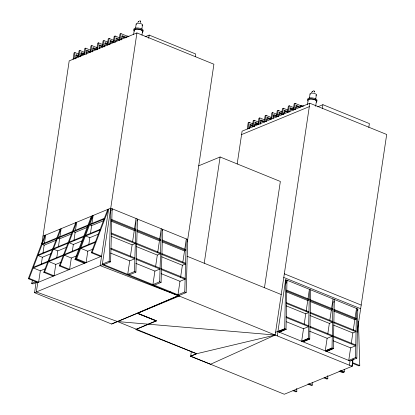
<?xml version="1.0" encoding="UTF-8"?>
<svg xmlns="http://www.w3.org/2000/svg" width="415" height="415" viewBox="0 0 415 415"><rect width="100%" height="100%" fill="white"/><g stroke="black" fill="none" stroke-linecap="round" stroke-linejoin="round"><path stroke-width="0.62" d="M286.532 283.279L286.988 280.208L286.018 329.349L279.228 332.15L278.045 331.678L284.706 328.815L285.681 279.679L357.813 309.004L356.838 358.145L350.047 360.946L349.409 365.226M310.716 289.857L309.746 338.998L302.955 341.799L301.772 341.327L308.433 338.464L309.408 289.322L307.94 299.142M334.319 299.454L333.349 348.59L326.558 351.396L325.376 350.924L332.036 348.061L333.012 298.919L331.544 308.739M355.665 345.783L333.484 336.762L333.598 336.005L355.78 345.021L355.665 345.783L350.613 347.869L348.74 360.412L355.531 357.611L356.501 308.47L355.033 318.289M109.176 261.268L110.738 208.2L187.715 239.497L186.153 292.565L179.363 295.366L102.386 264.07L109.176 261.268L110.577 261.834L112.133 208.766L111.853 210.638M134.776 258.784L110.852 249.057L110.976 248.243L134.901 257.969L134.776 258.784L129.724 260.869L127.706 274.362L134.501 271.56L136.058 218.492L134.476 229.09M129.107 274.932L135.897 272.131L137.458 219.063L137.178 220.936M159.962 269.024L136.177 259.354L136.296 258.535L160.086 268.209L159.962 269.024L154.914 271.109L152.896 284.607L159.687 281.801L161.243 228.738L159.661 239.331M154.297 285.172L161.087 282.371L162.644 229.303L162.457 230.553M185.033 279.217L161.362 269.594L161.487 268.775L185.157 278.403L185.033 279.217L179.98 281.303L177.968 294.795L184.758 291.994L186.314 238.926L184.732 249.524M36.255 281.297L34.549 292.705L102.282 264.749L352.045 366.3L352.724 361.999L352.045 366.3L284.311 394.25L190.677 356.179L191.434 351.116M33.293 267.95L33.397 267.26L48 261.237L47.896 261.927L33.293 267.95L40.317 270.808L45.572 268.64M38.154 255.567L38.258 254.877L52.861 248.855L52.757 249.545L38.154 255.567L42.34 257.269L51.102 253.653M41.863 243.781L69.196 60.881L136.929 32.93L213.907 64.226L187.347 241.966M56.409 240.15L44.146 245.208L42.449 244.523L42.553 243.833L57.156 237.805M107.464 211.323L107.75 209.43L91.258 252.735L92.12 252.377L101.566 256.216L37.755 282.548L36.349 291.963L117.461 321.552L196.611 353.73L275.176 335.045L309.823 103.226L386.692 134.481L357.128 332.27M44.514 237.318L44.799 235.409L28.308 278.709L37.755 282.548M40.317 270.808L38.616 282.195L29.175 278.356L28.308 278.709M41.246 264.609L42.34 257.269M43.01 252.792L44.146 245.208M44.436 243.257L45.66 235.051L29.175 278.356M73.082 59.278L74.026 52.949L74.928 52.575L78.814 54.158M73.984 58.909L74.928 52.575M75.489 58.868L76.132 54.578L78.477 55.532M76.059 58.302L76.251 57.037L78.471 56.118M78.103 57.208L79.047 50.879L79.95 50.506L84.39 52.311M79.006 56.834L79.95 50.506M48.757 261.569L48.861 260.879L63.537 254.826L63.433 255.516L48.757 261.569L55.781 264.428L61.067 262.244M80.51 56.798L81.153 52.503L84.084 53.696M80.894 56.009L81.039 55.06L83.389 54.09M66.608 247.257L57.804 250.888L53.618 249.187L53.722 248.497L68.397 242.443M83.794 54.858L84.738 48.529L85.64 48.156L90.636 50.189M84.691 54.49L85.64 48.156M71.349 233.982L59.61 238.827L57.913 238.137L58.017 237.447L72.692 231.394M86.201 54.448L86.844 50.158L90.361 51.59M60.076 230.289L60.263 229.028L43.777 272.328L53.219 276.167M55.781 264.428L54.08 275.809L44.638 271.97L43.777 272.328M56.798 257.616L57.804 250.888M58.474 246.406L59.61 238.827M59.9 236.877L61.124 228.67L44.638 271.97M90.024 52.29L90.968 45.956L91.871 45.588L97.421 47.844M90.921 51.917L91.871 45.588M92.431 51.88L93.074 47.585L97.177 49.255M76.63 255.822L71.318 258.016L64.294 255.158L64.398 254.468L79.156 248.378M96.685 49.535L97.634 43.207L98.531 42.833L102.977 44.644M97.587 49.167L98.531 42.833M69.155 242.775L69.258 242.085L84.017 235.995L83.913 236.685L69.155 242.775L73.341 244.477L82.196 240.825M99.185 48.514L99.735 44.836L102.671 46.029M87.539 227.301L75.146 232.416L73.45 231.726L73.554 231.036L88.312 224.951M75.613 223.877L75.8 222.616L59.314 265.916L68.755 269.755M102.126 47.294L103.07 40.961L103.973 40.592L107.859 42.169M71.318 258.016L69.616 269.397L60.175 265.559L59.314 265.916M72.246 251.817L73.341 244.477M73.917 240.627L75.146 232.416M75.437 230.465L76.661 222.258L60.175 265.559M103.024 46.921L103.973 40.592M104.502 46.267L104.642 45.318L107.48 44.151M104.533 46.885L105.177 42.589L107.521 43.544M107.293 45.162L108.237 38.828L109.14 38.46L114.141 40.488M108.196 44.789L109.14 38.46M109.705 44.753L110.343 40.457L113.279 41.65M109.939 44.026L110.079 43.077L112.75 41.972M80.78 248.357L80.883 247.667L95.481 241.639L95.377 242.329L80.78 248.357L87.804 251.21L93.059 249.042M113.228 42.714L114.172 36.38L115.074 36.012L119.52 37.817M114.13 42.34L115.074 36.012M98.588 234.06L89.827 237.676L85.64 235.974L85.744 235.284L100.342 229.256M115.635 42.304L116.278 38.009L119.209 39.202M103.309 220.796L91.627 225.615L89.936 224.925L90.039 224.235L104.642 218.212M91.041 218.695L91.419 216.168L74.933 259.468L84.375 263.307M119.074 40.302L120.018 33.968L120.921 33.599L128.785 36.795M87.804 251.21L86.102 262.596L76.656 258.758L74.933 259.468M88.82 244.404L89.827 237.676M90.496 233.194L91.627 225.615M91.917 223.664L93.147 215.458L76.656 258.758M119.977 39.928L120.921 33.599M121.481 39.892L122.124 35.597L126.819 37.506M126.886 37.028L127.032 36.079L128.909 36.312M133.578 34.653L134.232 30.279M135.549 28.225L136.167 24.075M102.282 264.749L136.929 32.93M141.857 29.091L142.48 24.936M141.961 35.161L142.521 31.41M148.705 38.247L149.177 35.083L195.626 53.966L195.247 56.497M130.414 256.247L132.12 244.824L135.134 243.584L135.254 242.765L111.329 233.038L111.21 233.858L135.134 243.584M132.613 241.556L134.258 230.532L135.477 230.029L135.596 229.21L111.677 219.483L111.552 220.303L135.477 230.029M155.604 266.487L157.311 255.069L160.32 253.824L160.444 253.01L136.654 243.335L136.53 244.155L160.32 253.824M157.705 252.413L159.448 240.773L160.662 240.269L160.787 239.455L136.997 229.78L136.877 230.6L160.662 240.269M170.083 292.321L170.181 291.641M180.577 277.313L182.382 265.258L185.391 264.018L185.51 263.198L161.84 253.575L161.72 254.395L185.391 264.018M182.776 262.607L184.514 250.966L185.733 250.463L185.858 249.643L162.187 240.02L162.063 240.84L185.733 250.463M34.549 292.705L111.526 324.001L179.254 296.051L179.363 295.366M204.227 263.229L220.106 156.979L280.348 181.469L264.469 287.72M237.178 164.018L242.085 131.176L309.823 103.226M247.247 129.049L248.191 122.716L249.093 122.347L253.077 123.966M248.149 128.676L249.093 122.347M249.56 128.598L250.198 124.308L252.932 125.418M249.809 127.903L250.001 126.637L252.776 125.491M252.268 126.974L253.212 120.646L254.115 120.272L258.67 122.124M253.171 126.606L254.115 120.272M254.571 126.087L254.784 124.661L257.731 123.447M254.582 126.528L255.22 122.233L258.504 123.566M257.959 124.63L258.903 118.296L259.806 117.927L264.36 119.779M258.856 124.256L259.806 117.927M260.272 124.178L260.911 119.888L264.739 121.445M264.189 122.057L265.133 115.728L266.036 115.354L271.161 117.44M265.086 121.683L266.036 115.354M266.503 121.611L267.141 117.315L270.969 118.872M270.85 119.307L271.799 112.979L272.702 112.605L277.251 114.457M271.752 118.934L272.702 112.605M273.257 118.244L273.807 114.566L276.54 115.676M276.291 117.061L277.236 110.732L278.138 110.359L282.122 111.983M277.194 116.693L278.138 110.359M278.605 116.615L279.243 112.32L281.977 113.435M281.458 114.929L282.408 108.6L283.305 108.227L287.86 110.079M282.361 114.556L283.305 108.227M283.616 114.099L283.829 112.672L287.03 111.355M283.772 114.483L284.415 110.188L287.694 111.521M287.393 112.481L288.337 106.152L289.239 105.778L293.794 107.63M288.295 112.107L289.239 105.778M289.706 112.034L290.35 107.739L293.628 109.072M293.239 110.068L294.188 103.74L295.086 103.366L302.535 106.396M294.142 109.695L295.086 103.366M295.553 109.622L296.196 105.327L300.569 107.106L300.782 105.68L303.915 106.064M307.453 104.544L308.106 100.165A4.186 1.593 8.5 0 1 312.889 99.227A4.186 1.593 8.5 0 1 316.23 101.696M309.424 98.116L310.041 93.961M277.277 335.901L285.681 279.679M315.644 99.574L316.355 94.828M315.649 106.302L316.396 101.302M322.356 108.481L322.927 104.684L369.376 123.566L368.805 127.364M308.573 326.636L286.153 317.522L286.267 316.759L308.682 325.874L308.573 326.636L303.521 328.721L301.643 341.265L308.433 338.464L309.616 338.931L302.955 341.799M304.185 324.265L305.751 313.802L308.76 312.562L308.874 311.8L286.454 302.685L286.34 303.448L308.76 312.562M306.146 311.167L307.733 300.517L308.952 300.014L309.066 299.251L286.646 290.137L286.537 290.899L308.952 300.014M332.171 336.233L309.881 327.17L309.995 326.408L332.285 335.47L332.171 336.233L327.124 338.318L325.246 350.862L332.036 348.061L333.219 348.527L326.558 351.396M327.788 333.862L329.349 323.399L332.358 322.159L332.472 321.397L310.181 312.334M329.743 320.759L331.336 310.109L332.555 309.611L332.669 308.848L310.379 299.786L310.264 300.548L332.555 309.611M333.862 302.519L334.044 301.295M351.277 343.413L352.843 332.949L355.852 331.71L355.966 330.947L333.785 321.931M353.238 330.314L354.83 319.664L356.044 319.161L356.158 318.398L333.976 309.382L333.862 310.14L356.044 319.161M357.523 310.913L357.813 309.004M352.045 366.3L353.134 359.011M36.37 282.537L32.977 283.938L31.644 283.398L32.531 280.301M92.286 215.816L75.795 259.116L85.236 262.954M92.12 252.377L108.611 209.077L100.16 265.626L179.254 296.051M311.302 92.467L312.905 91.186M137.723 22.311L139.03 21.295M138.75 21.492L138.325 21.813M312.625 91.378L312.199 91.699M111.651 324.048L178.357 295.708L137.583 313.247L156.497 320.935L136.374 329.24M279.228 332.15L285.888 329.287M86.061 52.99L89.049 51.756M92.338 50.397L95.3 49.172M99.133 47.595L102.012 46.402M115.811 40.712L118.607 39.56M121.185 38.491L124.479 37.132M145.105 36.764L149.177 35.083M260.407 122.342L262.799 121.351M266.684 119.753L269.641 118.529M273.459 116.957L275.762 116.003M278.392 114.919L281.795 113.513M290.116 110.079L292.912 108.927M295.485 107.869L298.229 106.733M241.577 134.585L309.31 106.634M317.693 106.842L322.927 104.684M198.671 165.824L220.106 156.979M42.999 236.151L110.738 208.2M42.449 244.523L57.052 238.495M57.913 238.137L72.589 232.084M73.45 231.726L88.208 225.641M89.936 224.925L104.539 218.902M53.618 249.187L68.293 243.133M85.64 235.974L100.243 229.946M64.294 255.158L79.052 249.067M31.644 283.398L36.167 281.526M103.786 264.635L110.577 261.834M137.386 313.335L156.071 320.769L135.736 329.515L196.611 353.73L190.469 356.272L210.555 364.261L275.176 335.045L117.461 321.552M190.677 356.179L196.611 353.73M275.596 332.228L284.706 328.815L286.034 329.344L284.706 328.815M296.725 388.419L296.824 391.527L295.957 391.885L293.006 390.681M312.21 382.661L312.288 385.146L311.421 385.499L307.883 384.062M327.731 375.627L327.824 378.734L326.958 379.087L324.011 377.889M344.232 369.449L344.305 371.933L342.583 372.644L339.039 371.202M358.436 321.309L359.769 365.548L358.908 365.906L352.413 363.265M80.754 55.247L83.856 54.334M255.126 124.666L256.984 124.116M351.256 360.35L352.849 360.92L351.251 360.282M137.526 313.273L156.497 320.935M295.838 105.924L299.666 107.475M121.813 36.209L125.916 37.879M289.992 108.336L293.82 109.892M115.961 38.621L119.484 40.053M284.057 110.784L287.886 112.341M110.032 41.069L113.549 42.501M278.89 112.916L282.169 114.25M104.86 43.202L107.796 44.395M273.454 115.163L276.732 116.496M99.424 45.448L102.355 46.641M266.788 117.912L270.616 119.468M92.758 48.197L96.866 49.867M260.558 120.48L264.386 122.036M86.528 50.77L90.05 52.197M254.867 122.83L258.146 124.163M80.837 53.115L83.773 54.308M249.846 124.899L252.579 126.015M75.815 55.19L78.751 56.378M284.327 273.827L361.195 305.082M283.782 277.459L360.651 308.713M286.495 291.88L307.733 300.517M310.218 301.523L331.336 310.109M333.847 311.131L354.83 319.664M111.531 221.294L134.258 230.532M136.846 231.586L159.448 240.773M162.026 241.821L184.514 250.966M187.087 256.257L281.23 294.536M310.067 313.097L332.358 322.159M333.67 322.694L355.852 331.71M286.283 305.891L305.751 313.802M309.995 315.53L329.349 323.399M333.66 325.153L352.843 332.949M111.189 236.317L132.12 244.824M136.494 246.603L157.311 255.069M161.668 256.838L182.382 265.258M286.412 321.765L303.521 328.721M309.523 331.16L327.124 338.318M333.229 340.798L350.613 347.869M110.587 253.088L129.724 260.869M135.881 263.375L154.914 271.109M161.046 273.604L179.98 281.303M308.433 338.464L309.746 338.998M332.036 348.061L333.349 348.59M355.531 357.611L356.838 358.145M91.258 252.735L100.7 256.574M134.501 271.56L135.897 272.131M159.687 281.801L161.087 282.371M184.758 291.994L186.153 292.565M351.246 360.396L352.828 361.04M277.915 331.616L350.021 360.957M352.688 362.669L359.769 365.548M340.767 370.491L344.305 371.933M339.901 370.849L343.444 372.286M324.872 377.536L327.824 378.734M308.744 383.704L312.288 385.146M293.872 390.328L296.824 391.527M314.176 91.362L313.756 90.678L314.233 91.342M314.373 91.72L314.57 92.089L314.414 91.705M134.278 31.192A4.715 1.795 8.5 0 1 138.491 29.045A4.715 1.795 8.5 0 1 142.366 32.297M133.988 29.693A4.715 1.795 8.5 0 1 138.636 28.044A4.715 1.795 8.5 0 1 143.009 30.928M134.351 30.71A4.186 1.593 8.5 0 1 138.475 29.247A4.186 1.593 8.5 0 1 142.355 31.805M136.255 24.402A3.185 1.214 8.5 0 1 139.814 23.354A3.185 1.214 8.5 0 1 142.018 25.486M310.13 94.293A3.185 1.214 8.5 0 1 313.688 93.245A3.185 1.214 8.5 0 1 315.893 95.377M307.863 99.584A4.715 1.795 8.5 0 1 312.511 97.935A4.715 1.795 8.5 0 1 316.884 100.814M308.153 101.078A4.715 1.795 8.5 0 1 312.365 98.936A4.715 1.795 8.5 0 1 316.24 102.183M139.99 20.75L140.695 22.197L139.99 20.75"/></g></svg>
